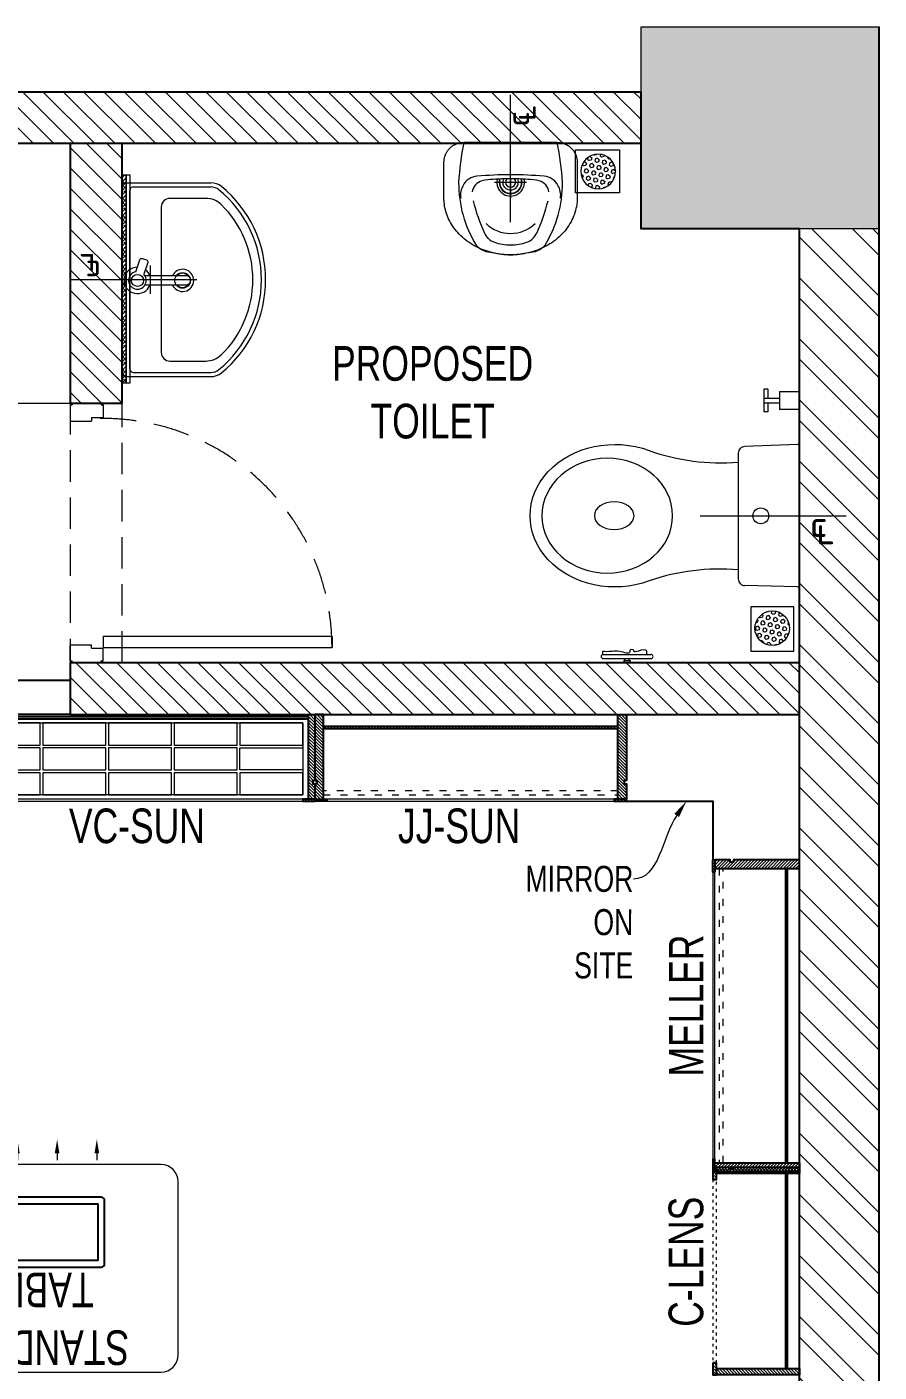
# Model space of a CAD drawing. Header units: feet. Extents: x 3021548 to 3033382, y -5395028 to -5381947.
# Drawn here: x 3030920 to 3033382, y -5385835 to -5381947 of the extents above; entities that cross this region are included whole.
import ezdxf
from ezdxf import colors
from ezdxf.entities.mleader import LeaderData, LeaderLine
from ezdxf.math import Vec2, Vec3

# ---------------------------------------------------------------- set-up
doc = ezdxf.new("R2010")
doc.units = ezdxf.units.FT
doc.header["$LTSCALE"] = 33
doc.header["$MEASUREMENT"] = 0
for name, pattern in [('a_p6_plan_L18$0$HIDDEN', [0.375, 0.25, -0.125]), ('ACAD_ISO03W100', [30, 12, -18]), ('CENTER', [2, 1.25, -0.25, 0.25, -0.25]), ('DOT2', [0.125, 0, -0.125]), ('HIDDEN', [9.524999999999995, 6.349999999999997, -3.174999999999998]), ('HIDDEN2', [4.7624999999999975, 3.174999999999998, -1.587499999999999])]:
    doc.linetypes.add(name, pattern=pattern)
for name, color, linetype, lineweight in [('A-COL', 243, 'Continuous', 9), ('centerline-toilets', 2, 'CENTER', 13), ('column hatch', 5, 'Continuous', 0), ('Door', 2, 'Continuous', 13), ('ele', 252, 'Continuous', 13), ('Fhitting', 152, 'Continuous', 30), ('HIDDEN LINE', 177, 'Continuous', 0), ('LENS-DIM', 252, 'Continuous', 5), ('LENS-DOOR', 34, 'Continuous', 20), ('LENS-PARTITION', 21, 'Continuous', 25), ('LENS-TEXT', 31, 'Continuous', 5), ('LK-FF&E FLOOR', 1, 'Continuous', 9), ('LK-FF&E WALL', 1, 'Continuous', 9), ('LN-ELEVATION-1', 81, 'Continuous', 25), ('LN-ELEVATION-2', 103, 'Continuous', 20), ('LN-ELEVATION-3', 125, 'Continuous', 18), ('LN-ELEVATION-4', 145, 'Continuous', 13), ('LN-HATCH', 251, 'Continuous', 0), ('Mirror', 150, 'Continuous', 20), ('Panelling', 65, 'Continuous', 18), ('PARTITION', 22, 'Continuous', 30), ('PLANO-TXT', 252, 'Continuous', 5), ('Toilet', 5, 'Continuous', 9)]:
    doc.layers.add(name, color=color, linetype=linetype, lineweight=lineweight)
doc.layers.add('A-WALL', color=1, linetype='Continuous')
doc.layers.add('beam', color=5, linetype='Continuous')
doc.styles.add('LK TXT', font='GILC____.TTF', dxfattribs={"height": 100})
doc.styles.get("Standard").update_dxf_attribs({"font": 'GILC____.TTF'})
pattern_1 = [(45, (4208834.246730669, 1706614.740126447), (-4.490128060534575, 4.490128060534575), [])]
pattern_2 = [(45, (4209134.246730668, 1706614.740126447), (-4.490128060534575, 4.490128060534575), [])]
pattern_3 = [(45, (3990327.293469645, 1709214.691590092), (-4.490128060534575, 4.490128060534575), [])]
pattern_4 = [(45, (7858558.917008298, 3503823.203216763), (-4.490128060534575, 4.490128060534575), [])]

# ---------------------------------------------------------------- blocks, each defined once
blk = doc.blocks.new('jALI')
at = {"layer": 'Toilet', "ltscale": 5}
h = blk.add_hatch(dxfattribs=at)
h.set_pattern_fill('HEX', color=256, scale=50, angle=135, double=1)
h.set_pattern_definition([(135, (-344825.8629864738, 460708.1869492117), (-7.654655446197432, -7.65465544619743), [6.25, -12.5]), (255, (-344825.8629864738, 460708.1869492117), (10.4564537967226, -2.80179835052517), [6.25, -12.5]), (195, (-344830.2824038562, 460712.6063665941), (2.801798350525164, -10.4564537967226), [6.25, -12.5])])
edge = h.paths.add_edge_path()
edge.add_arc((-393187.5478222936, 163647.6289079433), 50, -90, 270)
blk.add_lwpolyline([(-393249.5478222936, 163581.8745342398), (-393125.5478222936, 163581.8745342398), (-393125.5478222936, 163709.3782789116), (-393249.5478222936, 163709.3782789116)], close=True, dxfattribs=at)
blk.add_circle((-393187.5478222936, 163647.6289079433), 50, dxfattribs=at)
blk = doc.blocks.new('WC')
at = {"layer": 'centerline-toilets', "linetype": 'HIDDEN', "ltscale": 10}
blk.add_line((0, 286.2958382707602), (0, -134.6853325402244), dxfattribs=at)
at = {"layer": 'Toilet'}
for p, q in [((-412.7979797990993, 566.9391568473073), (-412.7979797990993, 428.9391568473075)), ((-400.7979797990993, 566.9391568473073), (-400.7979797990993, 428.9391568473075)), ((-418.7979797990992, 506.9391568473074), (-424.7979797990992, 506.9391568473074)), ((-424.7979797990992, 506.9391568473074), (-424.7979797990992, 488.9391568473074)), ((-418.7979797990992, 506.9391568473074), (-418.7979797990992, 488.9391568473074)), ((-418.7979797990992, 488.9391568473074), (-424.7979797990992, 488.9391568473074)), ((-418.7979797990992, 503.9391568473075), (-412.7979797990993, 503.9391568473075)), ((-418.7979797990992, 491.9391568473074), (-412.7979797990993, 491.9391568473074)), ((-205.7725320039317, 5.926001816396819), (-201.7160837631672, 157.2330230183852)), ((180.5927414200269, 176.815278308868), (-182.556142896181, 176.815278308868)), ((205.7725320039317, 5.926001816396819), (199.7526822867803, 157.2330230183852)), ((-200.0543949760031, 0), (200.0543949760031, 0))]:
    blk.add_line(p, q, dxfattribs=at)
at = {"layer": 'Toilet', "ltscale": 100}
for p, q in [((366.0861393199302, 102.9920874625677), (300.3083048430271, 102.9920874625095)), ((300.30830484326, 91.54852218885208), (300.3083048430271, 102.9920874625095)), ((326.331082917517, 91.54852218885208), (300.30830484326, 91.54852218885208)), ((326.331082917517, 102.9920874625095), (326.331082917517, 57.21782636787975)), ((340.063361245906, 102.9920874625095), (340.0633612461388, 57.21782636787975)), ((366.086139320163, 91.54852218891027), (340.0633612461388, 91.54852218885208)), ((366.086139320163, 91.54852218891027), (366.086139320163, 102.9920874625677)), ((307.1744440074545, -4.074536e-10), (307.1744440074545, 57.21782636787975)), ((359.2200001559686, 57.21782636793796), (307.1744440074545, 57.21782636787975)), ((359.2200001559686, 57.21782636793796), (359.2200001559686, -3.49246e-10)), ((359.2200001559686, -3.49246e-10), (307.1744440074545, -4.074536e-10))]:
    blk.add_line(p, q, dxfattribs=at)
at = {"layer": 'Toilet'}
blk.add_circle((-0.2857134367804974, 111.5676235100181), 22.88713054731488, dxfattribs=at)
for centre, radius, start, end in [((-406.7979797990992, 566.9391568473073), 6, 0, 180), ((-406.7979797990992, 428.9391568473075), 6, 180, 0), ((-776.4252137581352, 231.0819697503539), 622.2680866278017, 354.9970003378784, 19.06186307169785), ((776.0328844110481, 226.3990844733362), 623.4432827196409, 160.519589047048, 184.5616761992302), ((-182.4380497655365, 157.5352372747657), 19.28040269973926, 90.35094080903318, 180.8981301276673), ((180.4746482893824, 157.5352372747657), 19.28040269973926, 359.1018698723327, 89.64905919096681), ((-200.0543949760031, 5.72178263682872), 5.72178263682872, 177.9545915110681, 270), ((200.0543949760031, 5.72178263682872), 5.72178263682872, 270, 2.045408488931865)]:
    blk.add_arc(centre, radius, start, end, dxfattribs=at)
at = {"layer": 'Toilet', "extrusion": (0, 0, -1)}
for centre, major_axis, ratio, start_param, end_param in [((0, 533.5337650458841), (-8.43e-14, -244.6286735628217), 0.8420279271674843, 7.436325980537995, 11.41322994100081), ((0, 535.0673360529563), (-1.97e-14, -57.2178263682872), 0.7, 1.570796326794896, 7.853981633974482)]:
    blk.add_ellipse(centre, major_axis=major_axis, ratio=ratio, start_param=start_param, end_param=end_param, dxfattribs=at)
blk.add_ellipse((0, 555.0129157723858), major_axis=(-6.5e-14, -188.8188270153477), ratio=0.8787878787878787, dxfattribs=at)
at = {"layer": 'Toilet'}
blk.add_open_spline([(-400.7979797990993, 440.9812579345889), (-397.1017245875382, 440.5392413198887), (-384.272368182084, 439.0050429589682), (-388.9986424445753, 459.3206578283151), (-395.6177634203054, 479.7532535305932), (-385.6000390281565, 477.9531818908857), (-385.8943579708215, 491.277749300945), (-402.6759011854702, 487.229470669479), (-384.8389140961484, 532.0884480134423), (-395.5184431350181, 546.6368104346082), (-390.8815714643073, 570.2364144729171), (-397.1683210631592, 568.7960733613664), (-400.7979797990993, 567.9644915373938)], degree=3, knots=[0, 0, 0, 0, 9.744971934705973, 33.82388686810737, 47.58355076290899, 49.4979151278385, 60.56050204634084, 63.82228440520703, 93.50801890349248, 135.7569247839274, 141.9043522613065, 150.3019062020757, 150.3019062020757, 150.3019062020757, 150.3019062020757], dxfattribs=at)
at = {"layer": 'Fhitting', "lineweight": 0, "ltscale": 0.5, "rotation": 270}
blk.add_blockref('jALI', (-163972.8745342343, -393109.1750712174), dxfattribs=at)
at = {"layer": 'centerline-toilets', "linetype": 'DOT2', "insert": (-35.88272588187829, -56.91358223470706), "char_height": 85.8267395524308, "width": 567.4024751774504, "attachment_point": 5, "rotation": 270}
blk.add_mtext('{\\fISOCPEUR|b0|i0|c0|p34;℄}', dxfattribs=at)
blk = doc.blocks.new('*U51')
at = {"layer": 'LENS-DOOR'}
for p, q in [((547491.5340860761, 1778573.7924707), (547491.5340860655, 1779235.250802661)), ((547522.7840860707, 1779235.250802674), (547491.5340860655, 1779235.250802661)), ((547522.7840860707, 1779235.250802674), (547522.7840860625, 1778573.792470713)), ((547447.2632527373, 1778568.584137381), (547452.47158606, 1778568.584137381)), ((547447.263252747, 1778484.134138706), (547447.2632527373, 1778568.584137381)), ((547452.4715860507, 1778573.792470734), (547488.9299194042, 1778573.7924707)), ((547452.47158606, 1778568.584137381), (547452.4715860507, 1778573.792470734)), ((547488.9299194128, 1778539.938304102), (547488.9299194042, 1778573.7924707)), ((547522.7840860625, 1778573.792470713), (547491.5340860761, 1778573.7924707)), ((548192.05491941, 1778573.792470735), (548155.596586066, 1778573.792470727)), ((548155.596586079, 1778539.938304124), (548155.596586066, 1778573.792470727)), ((548192.0549194147, 1778568.584137382), (548192.05491941, 1778573.792470735)), ((548197.2632527302, 1778568.584137406), (548192.0549194147, 1778568.584137382)), ((548197.2632527516, 1778484.134138698), (548197.2632527302, 1778568.584137406)), ((547488.9299194128, 1778539.938304102), (547499.3465860789, 1778539.938304074)), ((547499.3465860634, 1778478.925805333), (547499.3465860789, 1778539.938304074)), ((548145.1799194091, 1778478.925805379), (548145.1799194082, 1778539.938304106)), ((548155.596586079, 1778539.938304124), (548145.1799194082, 1778539.938304106)), ((547447.263252747, 1778484.134138706), (547452.471586072, 1778484.134138706)), ((547452.4715860719, 1778478.925805353), (547452.471586072, 1778484.134138706)), ((547452.4715860719, 1778478.925805353), (547499.3465860634, 1778478.925805333)), ((548192.0549194103, 1778478.925805387), (548145.1799194091, 1778478.925805379)), ((548192.0549194103, 1778478.925805387), (548192.0549194103, 1778484.134138698)), ((548197.2632527516, 1778484.134138698), (548192.0549194103, 1778484.134138698))]:
    blk.add_line(p, q, dxfattribs=at)
at = {"layer": 'LENS-DOOR', "color": 7, "linetype": 'HIDDEN2', "extrusion": (0, 0, -1)}
blk.add_ellipse((547491.5340860761, 1778573.7924707), major_axis=(661.458333331049, 0.0034430872082107), ratio=0.9999999979146821, start_param=-1.570791121506941, end_param=0.0512086788949202, dxfattribs=at)
blk = doc.blocks.new('Wash Basin')
at = {"layer": 'PARTITION', "lineweight": 9}
h = blk.add_hatch(dxfattribs=at)
h.set_pattern_fill('ANSI38', color=256, scale=70, angle=989.9999999999998, style=0, double=1)
h.set_pattern_definition([(314.9999999999998, (-62.7378354629036, -33.324816188775), (6.187184335382297, 6.187184335382283), []), (44.99999999999993, (-62.7378354629036, -33.324816188775), (6.187184335382312, 18.56155300614686), [21.875, -13.125])])
h.paths.add_polyline_path([(302.0697590897325, -21.98777738679201), (-298.1184984405991, -22), (-298.1184984405991, -34), (302.0697590897325, -33.987777386792)])
at = {"layer": 'centerline-toilets', "linetype": 'HIDDEN', "ltscale": 10}
blk.add_line((0, -238.0678792903709), (0, 129.808006190935), dxfattribs=at)
at = {"layer": 'Mirror', "ltscale": 0.5}
blk.add_lwpolyline([(-298.1184984405991, -34), (-298.1184984405991, -46), (302.0697590897325, -46), (302.0697590897325, -34)], close=True, dxfattribs=at)
at = {"layer": 'Panelling', "lineweight": 9}
blk.add_lwpolyline([(-298.1184984405991, -22), (-298.1184984405991, -34), (302.0697590897325, -34), (302.0697590897325, -22)], close=True, dxfattribs=at)
at = {"layer": 'Toilet', "ltscale": 100}
for p, q in [((-280, -32.00000000058208), (-280, -278.3423135242919)), ((-270, -22.00000000058208), (270, -22.00000000058208)), ((280, -32.00000000058208), (280, -278.3423135242919)), ((-268, -55.00000000058207), (-268, -278.3423135242919)), ((-258, -45.00000000058207), (258, -45.00000000058207)), ((268, -55.00000000058207), (268, -278.3423135242919)), ((-14.75394256017171, -88.57836779823992), (-14.58294607303105, -207.8757586760221)), ((10.97367832274176, -207.8757587235195), (10.80268183583394, -88.55792254640254))]:
    blk.add_line(p, q, dxfattribs=at)
blk.add_lwpolyline([(23.11144540272653, -61.62355844548438), (57.69729334814474, -73.5425448747119, -0.4142135623700193), (61.41500012157485, -81.17003832559566), (57.50521344458684, -92.51523855014239, -0.4142135623687794), (49.87771999370306, -96.23294532380532), (16.08098082058132, -84.58590182231274)], format="xyb", dxfattribs=at)
blk.add_lwpolyline([(40.65695853624492, -103.2068005428882), (-41.09953799587674, -103.2068005428882)], dxfattribs=at)
blk.add_lwpolyline([(-235, -264.0271915069043, 0.1918964941694492), (-217.1874080155976, -308.7300831892808, 0.4202357661762754), (217.1874080155976, -308.7300831893172, 0.191896494169451), (235, -264.0271915069115), (235, -160.5000000005821, 0.4142135623730951), (210, -135.5000000005821), (-210, -135.5000000005821, 0.4142135623730951), (-235, -160.5000000005821)], format="xyb", close=True, dxfattribs=at)
for centre, radius in [((-1.975630321074277, -66.50000000058208), 17.5), ((-1.975630321074277, -196.7635957537459), 22.5)]:
    blk.add_circle(centre, radius, dxfattribs=at)
for centre, radius, start, end in [((-270, -32.00000000058208), 10, 90, 180), ((270, -32.00000000058208), 10, 0, 90), ((-258, -55.00000000058207), 10, 90, 180), ((258, -55.00000000058207), 10, 0, 90), ((-1.975630321074277, -197.065354476148), 32.14736256360053, 113.0897544120751, 66.24597926171971), ((-1.975630321074277, -196.7635957537459), 20.45924138120723, 128.0403438055863, 237.2899289984687), ((-1.975630321074277, -196.7635957537459), 20.45924138120723, 304.4732923270086, 50.73322655079215), ((-230, -278.3423135242919), 50, 180, 218.4460647329942), ((0, -89.26318603751132), 347.736813963071, 219.2825773815098, 320.7174226184902), ((-230, -278.3423135242919), 38, 180, 218.4460647329942), ((0, -89.25957125263085), 335.7404287479508, 219.3129523468507, 320.6870476531492), ((230, -278.3423135242919), 38, 321.5539352670057, 0), ((230, -278.3423135242919), 50, 321.5539352670057, 0)]:
    blk.add_arc(centre, radius, start, end, dxfattribs=at)
for centre, major_axis, ratio, start_param, end_param in [((-1.975630321074277, -66.50000000058208), (-0.0007244262846731, 38.33493659709939), 0.9999999997470119, 4.720493185551212, 9.081981632517541), ((-1.975630321074277, -66.50000000058208), (-0.161652407392657, -25.55611315046938), 0.9999999997364025, 1.769108159146172, 7.074098355705205), ((-1.975630321074277, -66.50000000058208), (-0.0007244262846731, 38.33493659709939), 0.9999999997470119, 3.484555387064545, 4.08357603994855), ((-1.80463387700729, -207.8757586997708), (-9.035631208577575, 9.035631208577575), 0.9999999999964067, 0.7853981615407268, 3.926990815130519)]:
    blk.add_ellipse(centre, major_axis=major_axis, ratio=ratio, start_param=start_param, end_param=end_param, dxfattribs=at)
at = {"layer": 'centerline-toilets', "linetype": 'DOT2', "insert": (33.33187728072517, 61.84688704169094), "char_height": 75, "width": 495.826660318515, "attachment_point": 5, "rotation": 90}
blk.add_mtext('{\\fISOCPEUR|b0|i0|c0|p34;℄}', dxfattribs=at)
blk = doc.blocks.new('DLF-RSP-AR-CD-DWG-4DT-3113$0$X-TYPICAL TOILET UPPER FLOORS - 02$0$urinals')
at = {"layer": 'Toilet'}
for p, q in [((-4.5475e-12, -15.56661428403458), (-4.5475e-12, 8.286377168158651)), ((-46.09715475669872, -115.0000000000218), (46.09715475669327, -115.0000000000218)), ((-2.7285e-12, -105.4429753783333), (-2.7285e-12, -161.0971547567169))]:
    blk.add_line(p, q, dxfattribs=at)
blk.add_lwpolyline([(134.9999999999991, 0), (-134.9999999999991, 0, 0.0369487664006767), (-149.9999999999982, -116.1503670555612, 0.1380941034158666), (-99.77423321075003, -297.0872948749238, 0.2217213641091726), (-52.01775628641091, -317.8890631478586, 0.0626559245730378), (-8.49796933122e-05, -325.0000017671497, 0.0626559245730475), (52.01758632703338, -317.8890631478586, 0.2217207008690154), (99.77423321075003, -297.0872948749238, 0.1380941034158641), (149.9999999999982, -116.1503670555685, 0.0369487664006777)], format="xyb", close=True, dxfattribs=at)
for centre, radius, start, end in [((-94.27481093352071, -144.9234715912316), 47.11810289109449, 93.37081731520148, 154.4824387253665), ((-71.39627009237483, -149.8700101487557), 40.22765506777335, 106.7015627441882, 169.7250358418294), ((3.245766915242711, -1238.155136518551), 1144.670244824663, 90.16246512528313, 95.02645179237909), ((-50.51241933281471, -225.3451602337737), 118.5326152894133, 89.54541335481511, 105.8857460775884), ((-0.1277772639159593, -996.2166668547361), 890.7737006409425, 89.99178119205142, 93.18195442305822), ((-2.7285e-12, -115.0000000000218), 40, 167.4279671994436, 12.57203280055641), ((-2.7285e-12, -115.0000000000218), 33, 164.1813978616258, 15.81860213837415), ((-2.7285e-12, -115.0000000000218), 32, 163.604929760328, 16.39507023967201), ((-2.7285e-12, -115.0000000000218), 22.62135413059903, 155.6653304376655, 24.33466956233444), ((-2.7285e-12, -115.0000000000218), 14.7323792469192, 139.9108800322804, 40.08911996771955), ((-3.245766915251806, -1238.155136518551), 1144.670244824663, 84.9735482076209, 89.83753487471687), ((0.1277772639068644, -996.2166668547361), 890.7737006409425, 86.81804557694178, 90.0082188079486), ((50.51241933280562, -225.3451602337737), 118.5326152894133, 74.1142539224116, 90.45458664518488), ((71.39627009236665, -149.8700101487557), 40.22765506777335, 10.27496415817055, 73.29843725581178), ((94.27481093351253, -144.9234715912316), 47.11810289109449, 25.51756127463352, 86.62918268479851), ((-90.95333014834432, -152.7329236622463), 53.77394921319929, 148.4868266886055, 188.6401109395215), ((90.95333014833614, -152.7329236622463), 53.77394921319929, 351.3598890604785, 31.51317331139444), ((413.8982963433118, -38.37868533186702), 538.1616565584166, 193.993991329024, 204.5632062434074), ((-413.8982963433209, -38.37868533186702), 538.1616565584166, 335.4367937565926, 346.006008670976), ((-30.08631462571975, -241.3059337647355), 50, 204.5632062434074, 250.460635897111), ((-1.627792572718135, -165.2706388237202), 97.64476427368265, 224.9999999998895, 270.9551967833812), ((1.62779257270995, -165.2706388237202), 97.64476427368265, 269.0448032166188, 315.0000000001105), ((30.08631462571157, -241.3059337647355), 50, 289.539364102889, 335.4367937565926), ((-1.533770255527997, -160.8517433121305), 135.3705133602697, 250.460635897111, 270.6491845270783), ((1.533770255519812, -160.8517433121305), 135.3705133602697, 269.3508154729217, 289.539364102889)]:
    blk.add_arc(centre, radius, start, end, dxfattribs=at)
blk.add_open_spline([(135.0000000000218, 0), (105.3353530385498, 0), (75.67070607707728, 0), (-13.32323480733907, 2.274e-13), (-72.65252873028328, 2.274e-13), (-132.6900719520337, 2.274e-13), (-133.3983212508398, 2.274e-13), (-134.281768448908, 2.274e-13), (-134.4569663481699, 2.274e-13), (-134.747600608502, 2.274e-13), (-134.8630369695722, 2.274e-13), (-135.0060892340055, 2.274e-13), (-135.0064624712894, -1.193277512e-07), (-135.0170531848381, -2.2849590096e-06), (-135.0223488443722, -4.0993359107e-06), (-135.0382367304996, -1.1737902696e-05), (-135.0488298646186, -1.97575291168e-05), (-135.0806128910378, -5.26041751527e-05), (-135.1018064074043, -8.62189622239e-05), (-135.1654014043424, -0.0002222625089416), (-135.207817332803, -0.0003598904754654), (-135.3351225205075, -0.0009139553433215), (-135.4200691828771, -0.001471573562867), (-135.6751356392894, -0.0037122140454358), (-135.8454819154825, -0.005963027991811), (-136.3574010580367, -0.0150109124137998), (-136.6998544433754, -0.0241035279482276), (-137.7305242649482, -0.0607541935196423), (-138.4220536117127, -0.097686986413919), (-140.5080748643645, -0.2474448411821868), (-141.9140495439027, -0.3992694707415012), (-146.1615007839476, -1.02114614714037), (-149.0331357298746, -1.658535092420152), (-154.7518101202553, -3.41613828127015), (-157.5984620125504, -4.536659711778838), (-163.1465284251908, -7.264764980859354), (-165.8474082270705, -8.872454711613045), (-170.981741827156, -12.53873878342233), (-173.4146413081869, -14.5971666483058), (-177.906166885367, -19.08908202548741), (-179.9643754122968, -21.52215186033345), (-183.6301907623958, -26.65676477099555), (-185.2376312556147, -29.35775349851633), (-187.9652297344436, -34.90597265862334), (-189.0854937427912, -37.75266842165093), (-190.8425938294221, -43.47137026403243), (-191.4797371708415, -46.34298888964758), (-191.9919097605824, -49.84306461127676), (-192.077374217121, -50.50936302376794), (-192.2977468813131, -52.49991862553179), (-192.3966084331296, -53.81579509073117), (-192.4734941441805, -55.66879078878696), (-192.4883196677314, -56.21857700367218), (-192.496870256929, -56.88770939302139), (-192.4980415940107, -57.00997546670373), (-192.4992414002611, -57.19748434012058), (-192.4995479992234, -57.26283923326923), (-192.4998738983178, -57.37188175668461), (-192.4999546497274, -57.41559451898957), (-192.4999950294581, -57.47262341266742), (-192.4999998312229, -57.48595819937031), (-192.5000003243775, -57.52595679718206), (-192.4999999999782, -57.60927353243437), (-192.4999999999782, -57.72001920997377), (-192.4999999999782, -57.77539204874369), (-192.4999999999782, -57.94151056505302), (-192.4999999999782, -58.05225624259264), (-192.4999999999782, -58.38449327521129), (-192.4999999999782, -58.60598463029032), (-192.4999999999782, -59.27045869552739), (-192.4999999999782, -59.71344140568567), (-192.4999999999782, -61.04238953616004), (-192.4999999999782, -61.92835495647637), (-192.4999999999782, -64.58625121742534), (-192.4999999999782, -66.35818205805799), (-192.4999999999782, -71.67397457995594), (-192.4999999999782, -75.21783626122124), (-192.4999999999782, -85.84942130501715), (-192.4999999999782, -92.93714466754773), (-192.4999999999782, -114.2003147551393), (-192.4999999999782, -128.3757614802005), (-192.4999999999782, -146.0625065335298), (-192.4999999999782, -144.5738048617977), (-192.4999999999782, -149.2112419741259), (-192.4999999999782, -150.3373807581863), (-192.4999999999782, -153.7157971103672), (-192.4999999999782, -155.9680746784879), (-192.4999999999782, -158.5060066698138), (-192.4999999999782, -158.7916610930192), (-192.4999999999782, -159.2427020504906), (-192.4999999999782, -159.4080885847565), (-192.4999999999782, -159.6877588407215), (-192.4999999999782, -159.8020425624204), (-192.4999999999782, -159.9401879191086), (-192.4999999999782, -159.9640495540977), (-192.4999999999782, -160.0097689728666), (-192.499996421247, -160.0440525330155), (-192.4999643757641, -160.104952970559), (-192.4999385281542, -160.1354066471763), (-192.4998314906368, -160.2267780325826), (-192.4997208060357, -160.2877060969351), (-192.4992706129669, -160.4705315680455), (-192.4988129651545, -160.5924702530042), (-192.4969661832839, -160.9584502616815), (-192.4951032094926, -161.2026555415623), (-192.4876087275813, -161.9359178476325), (-192.4800716371877, -162.4256213779233), (-192.4497571986702, -163.8972417424418), (-192.4192763048381, -164.8816689491061), (-192.2963859407732, -167.8443601815493), (-192.1725217451708, -169.8320432125226), (-191.6702797904039, -175.8273667212115), (-191.1611082412308, -179.8674218867413), (-189.2689630843825, -190.9417939809036), (-187.5187975353817, -198.0301520545986), (-182.8335725814559, -212.1757821290298), (-179.8980525958225, -219.2325052385784), (-172.8234117350846, -233.0968568300414), (-168.6841000434473, -239.9037905012674), (-159.2549403987001, -253.0454586305236), (-153.9652371668557, -259.379470229105), (-142.3610169376685, -271.3688433516364), (-136.0469754966913, -277.0235842421638), (-122.5830627030569, -287.4852784505018), (-115.4339174138625, -292.2918274844595), (-100.5336337623292, -300.9411013099287), (-92.78333124286517, -304.7837051255591), (-76.93540386034736, -311.4502324650508), (-68.83856359988783, -314.2743166926488), (-52.54813771902468, -318.9094578767903), (-44.3551540822018, -320.7208905446411), (-28.09766422605981, -323.3885338293181), (-20.03351017174828, -324.2452316631242), (-9.424407998249535, -324.8186507928577), (-6.740670549843343, -324.9146929727227), (-2.541294352623708, -324.9908912051677), (-1.014315851566152, -325.0028880619856), (2.036791116084486, -324.9959492932932), (3.569827181100436, -324.9769325151441), (8.189732633019958, -324.8718838178048), (11.29743471029269, -324.7378363960885), (20.68934946575928, -324.1333461154121), (27.04290265062991, -323.4601654556735), (41.80139781238676, -321.2305755023596), (50.23999478411247, -319.4658943264186), (67.03734023472111, -314.8652250617469), (75.39541298363952, -312.0287856304914), (91.75936961286243, -305.2736148746307), (99.7643516501057, -301.3546813595407), (115.1434400448929, -292.4912148852103), (122.5165764177182, -287.5468142099547), (136.3756982075897, -276.758097672075), (142.8608430866302, -270.9142526187757), (154.7380516223206, -258.5122041911341), (160.1295767143733, -251.9547274426545), (169.6852635787454, -238.3524876585086), (173.8492842636328, -231.3085654467875), (180.8978067359608, -216.9779216659792), (183.7825645728694, -209.6919949490896), (188.3007156192507, -195.1140848347474), (189.9346737316168, -187.8227087036603), (191.1840609344508, -179.3163223890908), (191.3580380264129, -178.0039348904486), (191.8233173539161, -174.0784034933799), (192.057946061775, -171.4769170618926), (192.282645325045, -167.9054949954279), (192.3343052322775, -166.9187583098144), (192.4580821737554, -163.9678661429329), (192.4989909393634, -162.013038042752), (192.5000275633615, -159.9821342127634), (192.5000000000218, -159.9224785452215), (192.5000000000218, -159.79307529839), (192.5000000000218, -159.7283736749743), (192.5000000000218, -159.5342688047269), (192.5000000000218, -159.4048655578954), (192.5000000000218, -159.0166558174007), (192.5000000000218, -158.7578493237377), (192.5000000000218, -157.9814298427484), (192.5000000000218, -157.4638168554225), (192.5000000000218, -155.9109778934439), (192.5000000000218, -154.8757519187916), (192.5000000000218, -151.7700739948347), (192.5000000000218, -149.6996220455301), (192.5000000000218, -143.4882661976162), (192.5000000000218, -144.347362299007), (192.5000000000218, -131.9246506031793), (192.5000000000218, -123.642842805961), (192.5000000000218, -98.79741941430552), (192.5000000000218, -82.23380381986885), (192.5000000000218, -64.84578365063203), (192.5000000000218, -64.0213790758321), (192.5000000000218, -61.54816535143254), (192.5000000000218, -59.89935620183292), (192.5000000000218, -58.00998844622473), (192.5000000000218, -57.76942984021594), (192.5000000000218, -57.49274907784002), (192.499998838924, -57.47911258059002), (192.4999756668194, -57.44431269662868), (192.4999561805543, -57.4269094915121), (192.4998739944462, -57.37469011354438), (192.499787567282, -57.3398641780534), (192.4994331634852, -57.23534753620175), (192.4990700643893, -57.16561799409532), (192.4975985787632, -56.95627575957587), (192.4961080012763, -56.81650945311571), (192.4900940107291, -56.39661016926675), (192.4840282944246, -56.11587673401686), (192.4595555625769, -55.2713907425973), (192.4348721360084, -54.70535101709879), (192.3348933918678, -52.99906669626466), (192.2336529024164, -51.85063392816892), (191.8201097009723, -48.38130602370188), (191.3976066809859, -46.03606142272087), (190.0123624707134, -40.43900391265924), (188.9035838720251, -37.18247124511481), (186.0547772968666, -30.82026903956307), (184.3144513501752, -27.71555679796666), (180.2457153816676, -21.83694617079323), (177.9175711211701, -19.06409479178683), (172.7827831035551, -14.00634504821505), (169.9769390510123, -11.72221112323927), (164.0463850254914, -7.747615767943671), (160.9227285040119, -6.057372140880033), (154.5371660888572, -3.309309329362349), (151.2761959855666, -2.251153484609176), (144.7863564140075, -0.7410639178328893), (141.558048455473, -0.2884559583496866), (137.2641564939213, -0.0330454220411411), (136.1252210402749, 0), (135.0000000000218, 0)], degree=3, knots=[0, 0, 0, 0, 0.3296071884608014, 0.3296071884608014, 0.9888215653824044, 0.9888215653824044, 0.9966910020358062, 0.9966910020358062, 0.9986376453609405, 0.9986376453609405, 0.9999202715950525, 0.9999202715950525, 1.000227114965755, 1.000227114965755, 1.000533958336457, 1.000533958336457, 1.001147645077862, 1.001147645077862, 1.002375018560673, 1.002375018560673, 1.004829765526294, 1.004829765526294, 1.009739259457536, 1.009739259457536, 1.019558247320021, 1.019558247320021, 1.039196223044989, 1.039196223044989, 1.078472174494926, 1.078472174494926, 1.1570240773948, 1.1570240773948, 1.314127883194549, 1.314127883194549, 1.471231688994297, 1.471231688994297, 1.628335494794045, 1.628335494794045, 1.785439300593793, 1.785439300593793, 1.942543106393542, 1.942543106393542, 2.09964691219329, 2.09964691219329, 2.256750717993039, 2.256750717993039, 2.413854523792787, 2.413854523792787, 2.45094359105979, 2.45094359105979, 2.525121725593796, 2.525121725593796, 2.55664088826819, 2.55664088826819, 2.563698676682492, 2.563698676682492, 2.567478738951607, 2.567478738951607, 2.570009988159922, 2.570009988159922, 2.570782632421826, 2.570782632421826, 2.572327920945634, 2.572327920945634, 2.573873209469442, 2.573873209469442, 2.576963786517057, 2.576963786517057, 2.583144940612287, 2.583144940612287, 2.595507248802747, 2.595507248802747, 2.620231865183668, 2.620231865183668, 2.669681097945509, 2.669681097945509, 2.768579563469191, 2.768579563469191, 2.966376494516556, 2.966376494516556, 3.361970356611286, 3.361970356611286, 3.459960077400161, 3.459960077400161, 3.491387206257657, 3.491387206257657, 3.55424146397265, 3.55424146397265, 3.562213215317918, 3.562213215317918, 3.566828653483477, 3.566828653483477, 3.570017966647174, 3.570017966647174, 3.57068387273989, 3.57068387273989, 3.57129385740351, 3.57129385740351, 3.57190384206713, 3.57190384206713, 3.573123811394369, 3.573123811394369, 3.575563750048849, 3.575563750048849, 3.580443627357808, 3.580443627357808, 3.590203381975726, 3.590203381975726, 3.609722891211562, 3.609722891211562, 3.648761909683234, 3.648761909683234, 3.726839946626579, 3.726839946626579, 3.861362010243008, 3.861362010243008, 3.995884073859437, 3.995884073859437, 4.130406137475866, 4.130406137475866, 4.264928201092295, 4.264928201092295, 4.399450264708724, 4.399450264708724, 4.533972328325153, 4.533972328325153, 4.668494391941582, 4.668494391941582, 4.803016455558011, 4.803016455558011, 4.93753851917444, 4.93753851917444, 5.072060582790869, 5.072060582790869, 5.118026198867305, 5.118026198867305, 5.144558031518944, 5.144558031518944, 5.171089864170584, 5.171089864170584, 5.224153529473863, 5.224153529473863, 5.330280860080422, 5.330280860080422, 5.468862833682332, 5.468862833682332, 5.607444807284243, 5.607444807284243, 5.746026780886153, 5.746026780886153, 5.884608754488064, 5.884608754488064, 6.023190728089974, 6.023190728089974, 6.161772701691885, 6.161772701691885, 6.300354675293795, 6.300354675293795, 6.438936648895706, 6.438936648895706, 6.577518622497616, 6.577518622497616, 6.60287550622664, 6.60287550622664, 6.653589273684687, 6.653589273684687, 6.673028302144214, 6.673028302144214, 6.711906359063266, 6.711906359063266, 6.71371198576324, 6.71371198576324, 6.715517612463215, 6.715517612463215, 6.719128865863165, 6.719128865863165, 6.726351372663065, 6.726351372663065, 6.740796386262864, 6.740796386262864, 6.769686413462464, 6.769686413462464, 6.827466467861662, 6.827466467861662, 6.943026576660058, 6.943026576660058, 7.174146794256852, 7.174146794256852, 7.63638722945044, 7.63638722945044, 7.659393868747179, 7.659393868747179, 7.705407147340659, 7.705407147340659, 7.712120410764156, 7.712120410764156, 7.713128470941848, 7.713128470941848, 7.71413653111954, 7.71413653111954, 7.716152651474923, 7.716152651474923, 7.720184892185691, 7.720184892185691, 7.728249373607226, 7.728249373607226, 7.744378336450297, 7.744378336450297, 7.776636262136437, 7.776636262136437, 7.841152113508718, 7.841152113508718, 7.970183816253281, 7.970183816253281, 8.148440131053812, 8.148440131053812, 8.32669644585434, 8.32669644585434, 8.504952760654874, 8.504952760654874, 8.683209075455405, 8.683209075455405, 8.861465390255937, 8.861465390255937, 9.039721705056468, 9.039721705056468, 9.217978019857, 9.217978019857, 9.283185307179586, 9.283185307179586, 9.283185307179586, 9.283185307179586], dxfattribs=at)
blk = doc.blocks.new('Urinal')
at = {"layer": 'centerline-toilets', "linetype": 'HIDDEN', "ltscale": 10}
blk.add_line((0, 230.8758839690709), (0, -137.000001512235), dxfattribs=at)
at = {"layer": 'Fhitting', "lineweight": 0, "ltscale": 0.5, "rotation": 180}
blk.add_blockref('DLF-RSP-AR-CD-DWG-4DT-3113$0$X-TYPICAL TOILET UPPER FLOORS - 02$0$urinals', (0, -4.656613e-10), dxfattribs=at)
at = {"layer": 'Fhitting', "lineweight": 0, "ltscale": 0.5, "xscale": -1, "rotation": 90}
blk.add_blockref('jALI', (163394.4367869734, -393103.5478222946), dxfattribs=at)
at = {"layer": 'centerline-toilets', "linetype": 'DOT2', "insert": (-31.35624695965089, -69.03888236299099), "char_height": 75, "width": 495.826660318515, "attachment_point": 5, "rotation": 269.99999999999994}
blk.add_mtext('{\\fISOCPEUR|b0|i0|c0|p34;℄}', dxfattribs=at)
blk = doc.blocks.new('A$Cd7686a59')
at = {"layer": 'column hatch'}
h = blk.add_hatch(color=8, dxfattribs=at)
h.dxf.hatch_style = 1
h.paths.add_polyline_path([(-7944.016231683083, -3962.16384203732), (-7610.367957853712, -3455.455053814687), (-8499.672037156299, -2821.734094293788), (-8499.672037156299, -2263.734094293788), (-9007.672037156299, -2263.734094293788), (-9157.707366847431, -2263.735392296687), (-9143.551460966468, -2915.663379142061), (-9139.317361747848, -3110.658161018044)])
h.paths.add_polyline_path([(-8577.577380648814, 1370.127431008965), (-8577.577380651608, 2046.645897511393), (-9086.83091402892, 2046.64589750953), (-9086.577380651608, 1370.127431008965)])
h.paths.add_polyline_path([(-6388.682215398177, 1587.73734617792), (-6392.9593245266, 1822.411167748272), (-6900.967652946711, 1818.239167368039), (-6896.597863103263, 1578.48019666411)])
h.paths.add_polyline_path([(-6392.9593245266, 1822.411167748272), (-6397.939364911988, 2095.652993882075), (-6905.855012617074, 2086.395844368264), (-6900.967652946711, 1818.239167368039)])
h.paths.add_polyline_path([(-3381.206700241193, -6783.388680199161), (-3136.120522085577, -6412.561206463724), (-4020.758012093604, -5827.88925836049), (-4265.844190249219, -6198.716732095927)])
h.paths.add_polyline_path([(1879.999999990687, -3145.320000000298), (1879.999999990687, -2561.320000000298), (1192.7999999905, -2561.319999999367), (1192.7999999905, -3145.319999999367)])
h.paths.add_polyline_path([(1879.999999991618, 1650), (1879.999999991618, 2234), (1192.799999991432, 2234), (1192.799999991432, 1650)])
h.paths.add_polyline_path([(1879.999999989755, -9485.491965699941), (1879.999999989755, -9139.319999999367), (989.5999999893829, -9139.319999999367), (760.3840655330569, -9485.491965699941)])
at = {"layer": 'LN-HATCH'}
h = blk.add_hatch(dxfattribs=at)
h.set_pattern_fill('ANSI31', color=256, scale=333, angle=89.99999999999999)
h.set_pattern_definition([(134.9999999999999, (5280109.836505535, 5157204.346792613), (-29.43331976689006, -29.43331976689004), [])])
h.paths.add_polyline_path([(1192.799999991432, 1896.645897510461), (1192.799999991432, 2046.645897510462), (-6394.312309014611, 2046.645897511393), (-6394.312309014611, 1896.645897511393)])
h.paths.add_polyline_path([(-6905.130539561622, 1896.645897511393), (-6905.130539561622, 2046.645897511393), (-8577.577380650677, 2046.645897511393), (-8577.577380650677, 1896.645897511393)])
h = blk.add_hatch(dxfattribs=at)
h.set_pattern_fill('ANSI31', color=256, scale=333, angle=89.99999999999999)
h.set_pattern_definition([(135, (0, 0), (-29.43331976689005, -29.43331976689004), [])])
h.paths.add_polyline_path([(1649.799999991154, 396.6458975104546), (-457.2000000020488, 396.6458975104546), (-457.2000000020488, 246.6458975104615), (1649.799999991121, 246.645897510367)])
h.paths.add_polyline_path([(-307.2000000020489, 1896.645897510612), (-457.2000000020489, 1896.64589751063), (-457.2000000020489, 1146.645897510461), (-307.2000000020489, 1146.645897510461)])
h = blk.add_hatch(dxfattribs=at)
h.set_pattern_fill('ANSI32', color=256, scale=333, angle=89.99999999999999)
h.set_pattern_definition([(134.9999999999999, (5280109.836505535, 5157204.346792613), (-88.29995930067017, -88.29995930067012), []), (134.9999999999999, (5280109.836505535, 5157263.213432048), (-88.29995930067017, -88.29995930067012), [])])
h.paths.add_polyline_path([(1879.999999989755, -9139.319999999367), (1879.999999990687, -3145.320000000298), (1649.999999990687, -3145.319999999367), (1649.999999989755, -9139.319999999367)])
h.paths.add_polyline_path([(1879.999999990687, -2561.320000000298), (1879.999999991618, 1650), (1649.799999991432, 1650), (1649.7999999905, -2561.319999999367)])
at = {"layer": 'A-COL'}
for p, q in [((1192.799999991432, 2234), (1879.999999991618, 2234)), ((1192.799999991339, 1650), (1192.799999991432, 2234)), ((1879.999999991525, 1650), (1879.999999991618, 2234)), ((1879.999999991618, 1650), (1192.799999991432, 1650))]:
    blk.add_line(p, q, dxfattribs=at)
at = {"layer": 'A-WALL'}
for p, q in [((1879.999999989755, -9485.491965699941), (1879.999999991618, 2234)), ((1649.7999999905, -2561.319999999367), (1649.799999991432, 1650))]:
    blk.add_line(p, q, dxfattribs=at)
blk.add_lwpolyline([(1649.799999997951, 1650), (1192.799999997951, 1650), (1192.799999997951, 1896.645897510461), (-8577.577380644158, 1896.645897511393), (-8577.577380642295, 1896.645897511393), (-9086.577380645089, 1896.645897511393), (-9086.82540440466, 2031.944250569679), (-9238.979302838445, 2031.887229078449), (-9224.544859065674, 1367.131617547013), (-9157.70739502553, -2263.734094293788), (-9139.317361741327, -3110.658161018044), (-7944.0216921065, -3962.172134745866), (-7937.419340115972, -3952.149341316894), (653.4797925371677, -9611.264276544565), (760.3840655414386, -9485.491965699941), (989.5999999968335, -9139.319999999367), (1649.999999996274, -9139.319999999367), (1650, 1650)], dxfattribs=at)
for points in [[(-6394.312309014611, 1896.645897511393), (-6394.312309014611, 2046.645897511393), (1192.01136156183, 2046.64589751036), (1192.01136156183, 1896.64589751036)], [(-307.2000000020489, 1896.645897510612), (-457.2000000020489, 1896.64589751063), (-457.2000000020489, 1146.645897510461), (-307.2000000020489, 1146.645897510461)], [(1649.799999991154, 396.6458975104546), (-457.2000000020488, 396.6458975104546), (-457.2000000020488, 246.6458975104615), (1649.799999991121, 246.645897510367)]]:
    blk.add_lwpolyline(points, close=True, dxfattribs=at)
at = {"layer": 'beam', "linetype": 'a_p6_plan_L18$0$HIDDEN', "lineweight": 5, "ltscale": 11}
blk.add_lwpolyline([(-307.2000000020489, 1146.645897510461), (-457.2000000020488, 1146.645897510461), (-457.2000000020488, 396.6458975104546), (-307.2000000020489, 396.6458975104546)], close=True, dxfattribs=at)
at = {"layer": 'Door', "xscale": -1, "rotation": 270}
blk.add_blockref('*U51', (-1778935.746338684, -547050.6173552301), dxfattribs=at)
at = {"layer": 'ele', "color": 0, "lineweight": -2}
for name, p, rotation in [('Urinal', (815.357097991165, 1900.286016067945), 180), ('Wash Basin', (-329.200000002631, 1503.434431986476), 90), ('WC', (1649.799999991219, 821.4438773095221), 90)]:
    blk.add_blockref(name, p, dxfattribs=dict(at, rotation=rotation))
blk = doc.blocks.new('JJ SH 900')
at = {"layer": 'LN-HATCH', "ltscale": 0.5}
h = blk.add_hatch(dxfattribs=at)
h.set_pattern_fill('ANSI31', color=256, scale=50)
h.set_pattern_definition([(45, (0, 0), (-4.419417382415921, 4.419417382415921), [])])
h.paths.add_polyline_path([(-911.7948143622632, 1.45519e-11), (-911.7948143622632, -189.9999999999854), (-905.7948143622637, -189.9999999999854), (-905.7948143622637, -199.9999999999854), (-911.7948143622632, -199.9999999999854), (-911.7948143622632, -243.9999999999855), (-886.7948143622632, -243.9999999999855), (-886.7948143622632, 1.45519e-11)])
h = blk.add_hatch(dxfattribs=at)
h.set_pattern_fill('ANSI31', color=256, scale=2)
h.set_pattern_definition(pattern_1)
h.paths.add_polyline_path([(-11.79481436226342, 1.45519e-11), (-11.79481436226342, -189.9999999999854), (-17.79481436226342, -189.9999999999854), (-17.79481436226342, -199.9999999999854), (-11.79481436226342, -199.9999999999854), (-11.79481436226342, -243.9999999999855), (-36.79481436226343, -243.9999999999855), (-36.79481436226343, 1.45519e-11)])
h = blk.add_hatch(dxfattribs=at)
h.set_pattern_fill('ANSI31', color=256, scale=2)
h.set_pattern_definition(pattern_2)
h.paths.add_polyline_path([(-36.79481436224887, -40), (-886.7948143622632, -39.99999999998546), (-886.7948143622632, -33.99999999998545), (-36.79481436224887, -34)])
h = blk.add_hatch(dxfattribs=at)
h.set_pattern_fill('ANSI31', color=256, scale=2)
h.set_pattern_definition(pattern_2)
h.paths.add_polyline_path([(-876.7948143622632, -243.9999999999855), (-876.7948143622632, -249.9999999999854), (-911.7948143622632, -249.9999999999854), (-911.7948143622632, -243.9999999999855)])
h = blk.add_hatch(dxfattribs=at)
h.set_pattern_fill('ANSI31', color=256, scale=2)
h.set_pattern_definition(pattern_1)
h.paths.add_polyline_path([(-46.79481436226342, -243.9999999999855), (-46.79481436226342, -249.9999999999854), (-11.79481436226342, -249.9999999999854), (-11.79481436226342, -243.9999999999855)])
at = {"layer": 'LN-ELEVATION-1', "ltscale": 0.5}
for points in [[(-911.7948143622632, 1.45519e-11), (-911.7948143622632, -189.9999999999854), (-905.7948143622637, -189.9999999999854), (-905.7948143622637, -199.9999999999854), (-911.7948143622632, -199.9999999999854), (-911.7948143622632, -243.9999999999855), (-886.7948143622632, -243.9999999999855), (-886.7948143622632, 1.45519e-11)], [(-11.79481436226342, 1.45519e-11), (-11.79481436226342, -189.9999999999854), (-17.79481436226342, -189.9999999999854), (-17.79481436226342, -199.9999999999854), (-11.79481436226342, -199.9999999999854), (-11.79481436226342, -243.9999999999855), (-36.79481436226343, -243.9999999999855), (-36.79481436226343, 1.45519e-11)], [(-36.79481436226343, -39.99999999998546), (-886.7948143622632, -39.99999999998546), (-886.7948143622632, -33.99999999998545), (-36.79481436226343, -33.99999999998545)], [(-876.7948143622632, -243.9999999999855), (-876.7948143622632, -249.9999999999854), (-911.7948143622632, -249.9999999999854), (-911.7948143622632, -243.9999999999855)], [(-46.79481436226342, -243.9999999999855), (-46.79481436226342, -249.9999999999854), (-11.79481436226342, -249.9999999999854), (-11.79481436226342, -243.9999999999855)]]:
    blk.add_lwpolyline(points, close=True, dxfattribs=at)
at = {"layer": 'LN-ELEVATION-3', "ltscale": 0.5}
for p, q in [((-886.7948143622632, 1.45519e-11), (-36.79481436226343, 1.45519e-11)), ((-876.7948143622632, -243.9999999999855), (-46.79481436226342, -243.9999999999855)), ((-46.79481436226342, -249.9999999999854), (-876.7948143622632, -249.9999999999854))]:
    blk.add_line(p, q, dxfattribs=at)
at = {"layer": 'LN-ELEVATION-4', "linetype": 'ACAD_ISO03W100', "ltscale": 0.05}
blk.add_lwpolyline([(-886.7948143622632, -219.9999999999854), (-36.79481436226343, -219.9999999999854), (-36.79481436226343, -231.9999999999855), (-886.7948143622632, -231.9999999999855)], close=True, dxfattribs=at)
blk = doc.blocks.new('CLENS 600')
at = {"layer": 'LN-HATCH', "ltscale": 0.5}
h = blk.add_hatch(dxfattribs=at)
h.set_pattern_fill('ANSI31', color=256, scale=2)
h.set_pattern_definition(pattern_3)
h.paths.add_polyline_path([(-600, 0), (-582, 0), (-582, -240), (-600, -240)])
h = blk.add_hatch(dxfattribs=at)
h.set_pattern_fill('ANSI31', color=256, scale=2)
h.set_pattern_definition([(45, (3975657.572909575, 1709214.691590092), (-4.490128060534575, 4.490128060534575), [])])
h.paths.add_polyline_path([(-18, 0), (0, 0), (0, -240), (-18, -240)])
h = blk.add_hatch(dxfattribs=at)
h.set_pattern_fill('ANSI31', color=256, scale=2)
h.set_pattern_definition([(45, (3990252.293469645, 1709214.691590092), (-4.490128060534575, 4.490128060534575), [])])
h.paths.add_polyline_path([(-582, -40), (-18, -40), (-18, -34), (-582, -34)])
h = blk.add_hatch(dxfattribs=at)
h.set_pattern_fill('ANSI31', color=256, scale=2)
h.set_pattern_definition(pattern_3)
h.paths.add_polyline_path([(-600, -250), (-565, -250), (-565, -240), (-600, -240)])
h = blk.add_hatch(dxfattribs=at)
h.set_pattern_fill('ANSI31', color=256, scale=2)
h.set_pattern_definition([(45, (3990177.293469646, 1709214.691590092), (-4.490128060534575, 4.490128060534575), [])])
h.paths.add_polyline_path([(-35, -250), (0, -250), (0, -240), (-35, -240)])
at = {"layer": 'HIDDEN LINE', "linetype": 'ACAD_ISO03W100', "ltscale": 0.02}
for p, q in [((-35, -240), (-565, -240)), ((-565, -250), (-35, -250))]:
    blk.add_line(p, q, dxfattribs=at)
at = {"layer": 'LN-ELEVATION-1', "ltscale": 0.5}
for points in [[(-600, 0), (-582, 0), (-582, -240), (-600, -240)], [(-18, 0), (0, 0), (0, -240), (-18, -240)], [(-582, -40), (-18, -40), (-18, -34), (-582, -34)], [(-600, -250), (-565, -250), (-565, -240), (-600, -240)], [(-35, -250), (0, -250), (0, -240), (-35, -240)]]:
    blk.add_lwpolyline(points, close=True, dxfattribs=at)
at = {"layer": 'LN-ELEVATION-4'}
blk.add_line((-18, 0), (-582, 0), dxfattribs=at)
blk = doc.blocks.new('VC HD 1010')
at = {"layer": 'LN-HATCH', "ltscale": 0.5}
h = blk.add_hatch(dxfattribs=at)
h.set_pattern_fill('ANSI31', color=256, scale=2)
h.set_pattern_definition([(45, (3761554.586240421, 1795022.935917533), (-4.490128060534575, 4.490128060534575), [])])
h.paths.add_polyline_path([(-505.166666666977, 24), (-505.166666666977, -166), (-499.1666666669771, -166), (-499.1666666669771, -176), (-505.166666666977, -176), (-505.166666666977, -220), (-487.1666666669772, -220), (-487.1666666669772, 24)])
h = blk.add_hatch(dxfattribs=at)
h.set_pattern_fill('ANSI31', color=256, scale=2)
h.set_pattern_definition(pattern_4)
h.paths.add_polyline_path([(504.8333333330228, 24), (504.8333333330228, -166), (498.8333333330228, -166), (498.8333333330228, -176), (504.8333333330228, -176), (504.8333333330228, -220), (486.8333333330228, -220), (486.8333333330228, 24)])
h = blk.add_hatch(dxfattribs=at)
h.set_pattern_fill('ANSI31', color=256, scale=2)
h.set_pattern_definition([(45, (7858741.917008297, 3503823.203216763), (-4.490128060534575, 4.490128060534575), [])])
h.paths.add_polyline_path([(-470.1666666669772, -220), (-470.1666666669772, -226), (-505.166666666977, -226), (-505.166666666977, -220)])
h = blk.add_hatch(dxfattribs=at)
h.set_pattern_fill('ANSI31', color=256, scale=2)
h.set_pattern_definition(pattern_4)
h.paths.add_polyline_path([(476.8333333330228, -220), (476.8333333330228, -226), (511.8333333330228, -226), (511.8333333330228, -220)])
at = {"layer": 'LN-ELEVATION-1', "ltscale": 0.5}
for points in [[(-505.166666666977, 24), (-505.166666666977, -166), (-499.1666666669771, -166), (-499.1666666669771, -176), (-505.166666666977, -176), (-505.166666666977, -220), (-487.1666666669772, -220), (-487.1666666669772, 24)], [(486.8333333330228, 12), (-487.1666666669772, 12), (-487.1666666669772, 18), (486.8333333330228, 18)], [(504.8333333330228, 24), (504.8333333330228, -166), (498.8333333330228, -166), (498.8333333330228, -176), (504.8333333330228, -176), (504.8333333330228, -220), (486.8333333330228, -220), (486.8333333330228, 24)], [(-470.1666666669772, -220), (-470.1666666669772, -226), (-505.166666666977, -226), (-505.166666666977, -220)], [(469.8333333330228, -220), (469.8333333330228, -226), (504.8333333330228, -226), (504.8333333330228, -220)]]:
    blk.add_lwpolyline(points, close=True, dxfattribs=at)
at = {"layer": 'LN-ELEVATION-2', "ltscale": 0.5}
blk.add_lwpolyline([(470.1666666674428, 0), (-470.1666666674428, 0), (-470.1666666674428, -208), (470.1666666674428, -208)], close=True, dxfattribs=at)
at = {"layer": 'LN-ELEVATION-3', "ltscale": 0.5}
for p, q in [((-487.1666666669772, 24), (486.8333333330228, 24)), ((-470.1666666669772, -220), (469.8333333330228, -220)), ((469.8333333330228, -226), (-470.1666666669772, -226))]:
    blk.add_line(p, q, dxfattribs=at)
for points in [[(-470.1666666674428, 0), (-288.5000000004657, 0), (-288.5000000004657, -64), (-470.1666666674428, -64)], [(-280.5000000004657, 0), (-98.83333333348855, 0), (-98.83333333348855, -64), (-280.5000000004657, -64)], [(-90.83333333348855, 0), (90.83333333348855, 0), (90.83333333348855, -64), (-90.83333333348855, -64)], [(98.83333333348855, 0), (280.5000000004657, 0), (280.5000000004657, -64), (98.83333333348855, -64)], [(288.5000000004657, 0), (470.1666666674428, 0), (470.1666666674428, -64), (288.5000000004657, -64)], [(-470.1666666674428, -136), (-288.5000000004657, -136), (-288.5000000004657, -72), (-470.1666666674428, -72)], [(-280.5000000004657, -72), (-98.83333333348855, -72), (-98.83333333348855, -136), (-280.5000000004657, -136)], [(-90.83333333348855, -72), (90.83333333348855, -72), (90.83333333348855, -136), (-90.83333333348855, -136)], [(98.83333333348855, -72), (280.5000000004657, -72), (280.5000000004657, -136), (98.83333333348855, -136)], [(288.5000000004657, -72), (470.1666666674428, -72), (470.1666666674428, -136), (288.5000000004657, -136)], [(-470.1666666674428, -144), (-288.5000000004657, -144), (-288.5000000004657, -208), (-470.1666666674428, -208)], [(-280.5000000004657, -144), (-98.83333333348855, -144), (-98.83333333348855, -208), (-280.5000000004657, -208)], [(-90.83333333348855, -144), (90.83333333348855, -144), (90.83333333348855, -208), (-90.83333333348855, -208)], [(98.83333333348855, -144), (280.5000000004657, -144), (280.5000000004657, -208), (98.83333333348855, -208)], [(288.5000000004657, -144), (470.1666666674428, -144), (470.1666666674428, -208), (288.5000000004657, -208)]]:
    blk.add_lwpolyline(points, close=True, dxfattribs=at)
blk = doc.blocks.new('Standing Table 700X600')
at = {"layer": 'LN-ELEVATION-1', "linetype": 'ByBlock', "lineweight": -2}
for p, q in [((-114.7243699021637, -32.29984612949194), (-114.7243699021637, -12)), ((0, -32.29984612949194), (0, -12)), ((114.7243699021637, -32.29984612949194), (114.7243699021637, -12))]:
    blk.add_line(p, q, dxfattribs=at)
at = {"layer": 'LN-ELEVATION-1'}
for points in [[(-127.25, 94.49999999997087), (126.75, 94.49999999997087, 0.4142135623713902), (136.75, 104.4999999999709), (136.75, 286.4999999999709, 0.4142135623713902), (126.75, 296.4999999999709), (-127.25, 296.4999999999709, 0.4142135623713902), (-137.25, 286.4999999999709), (-137.25, 104.4999999999709, 0.4142135623713902)], [(117.25, 185.9606079858495), (117.25, 113.5), (-117.75, 113.5), (-117.75, 277.5), (117.25, 277.5), (117.25, 205.0393920141796, 0.3275382217372251), (118.6499999994412, 203.1315136115008, -0.733799385757267), (118.6500000001397, 187.868486388732, 0.3275382217372252)]]:
    blk.add_lwpolyline(points, format="xyb", close=True, dxfattribs=at)
at = {"layer": 'LN-ELEVATION-1', "linetype": 'ByBlock', "lineweight": -2}
for points in [[(-108.0577032342553, -32.29984612949194), (-121.3910365682095, -32.29984612949194), (-114.7243699021637, -72.29984612949193)], [(6.666666666977107, -32.29984612949194), (-6.666666666045784, -32.29984612949194), (0, -72.29984612949193)], [(121.3910365691408, -32.29984612949194), (108.0577032361179, -32.29984612949194), (114.7243699021637, -72.29984612949193)]]:
    blk.add_solid(points, dxfattribs=at)
at = {"layer": 'LN-ELEVATION-2'}
blk.add_lwpolyline([(-300, 0), (300, 0, 0.4142135623725836), (350, 50), (350, 550, 0.4142135623725836), (300, 600), (-300, 600, 0.4142135623725837), (-350, 550), (-350, 50, 0.4142135623725836)], format="xyb", close=True, dxfattribs=at)
at = {"layer": 'LENS-TEXT', "color": 7, "linetype": 'Continuous', "ltscale": 3, "insert": (56.76527249882929, 445.9141869283921), "char_height": 100, "width": 783.9636358173434, "attachment_point": 5, "style": 'LK TXT'}
blk.add_mtext('STANDING TABLE', dxfattribs=at)

msp = doc.modelspace()

# ---------------------------------------------------------------- linework, layer by layer
at = {"layer": 'LENS-PARTITION'}
msp.add_lwpolyline([(3029431.897509826, -5383834.800889932), (3031044.897509834, -5383834.800889932), (3031044.897509834, -5383934.800889931), (3029431.897509826, -5383934.800889931)], close=True, dxfattribs=at)
msp.add_lwpolyline([(3032651.897509826, -5384184.80088993), (3032901.897509828, -5384184.80088993), (3032901.897509825, -5384354.76678744)], dxfattribs=at)
at = {"layer": 'LK-FF&E WALL'}
msp.add_lwpolyline([(3031044.897509834, -5383035.178270579), (3031044.897509834, -5382284.800889931), (3030594.897509833, -5382284.800889931), (3030594.897509835, -5383035.178270579)], close=True, dxfattribs=at)

# ---------------------------------------------------------------- block references
at = {"layer": 'LENS-DIM', "color": 2}
msp.add_blockref('A$Cd7686a59', (3031502.097509835, -5384181.446787441), dxfattribs=at)
at = {"layer": 'LK-FF&E FLOOR', "rotation": 180}
msp.add_blockref('Standing Table 700X600', (3031007.397509826, -5385234.80088993), dxfattribs=at)
at = {"layer": 'LK-FF&E WALL', "xscale": -1}
for name, p in [('VC HD 1010', (3031246.730843159, -5383958.800889931)), ('JJ SH 900', (3031740.102695464, -5383934.800889931))]:
    msp.add_blockref(name, p, dxfattribs=at)
at = {"layer": 'LK-FF&E WALL', "xscale": -1, "rotation": 270}
msp.add_blockref('JJ SH 900', (3033151.897509826, -5384342.971973078), dxfattribs=at)
at = {"layer": 'LK-FF&E WALL', "rotation": 270}
msp.add_blockref('CLENS 600', (3033151.897509827, -5385842.76678744), dxfattribs=at)

# ---------------------------------------------------------------- texts
at = {"layer": 'LENS-TEXT', "color": 0, "linetype": 'Continuous', "ltscale": 3, "insert": (3032092.208602457, -5383003.95914009), "char_height": 100, "attachment_point": 5, "style": 'LK TXT'}
msp.add_mtext_dynamic_manual_height_columns('PROPOSED TOILET', width=783.9636358173434, gutter_width=0.9999999999999992, heights=[0], dxfattribs=at)
at = {"layer": 'PLANO-TXT', "linetype": 'Continuous', "ltscale": 3, "char_height": 100, "width": 244.6773255813953, "attachment_point": 5, "style": 'LK TXT'}
for s, insert in [('VC-SUN', (3031237.801732673, -5384256.928347773)), ('JJ-SUN', (3032168.748414273, -5384256.928347773))]:
    msp.add_mtext(s, dxfattribs=dict(at, insert=insert))
at = {"layer": 'PLANO-TXT', "linetype": 'Continuous', "ltscale": 3, "char_height": 100, "width": 244.6773255813953, "attachment_point": 5, "rotation": 90.00000000000007, "style": 'LK TXT'}
for s, insert in [('MELLER', (3032824.757545975, -5384775.414520988)), ('C-LENS', (3032824.757545975, -5385515.921424441))]:
    msp.add_mtext(s, dxfattribs=dict(at, insert=insert))

# ---------------------------------------------------------------- leaders
at = {"layer": 'LENS-TEXT', "color": 0, "linetype": 'Continuous', "ltscale": 3}
ml = msp.add_multileader_mtext('Standard', dxfattribs=at)
ml.set_content('\\pxqr,t3;{\\C0;MIRROR ON SITE}', color=1)
ml.set_leader_properties(color=256, linetype='ByLayer', lineweight=-1)
ml.build(insert=Vec2(0, 0))
ml.multileader.update_dxf_attribs({"leader_type": 2, "dogleg_length": 0.36, "arrow_head_size": 50})
ctx = ml.context
ctx.base_point, ctx.char_height, ctx.arrow_head_size, ctx.landing_gap_size, ctx.plane_origin, ctx.plane_x_axis, ctx.plane_y_axis = Vec3(3032422.332084751, -5384409.743671441), 75, 50, 0.09, Vec3(3026784.296012808, -5382913.844785348), Vec3(0.9999993982722358, -0.0010970210418018), Vec3(0.0010970210418018, 0.9999993982722358)
ctx.text_align_type = 2
notes = []
notes.append((ctx, [(1, (1, 1, 0), (3032672.672079463, -5384410.018299847), (-0.9999993982722358, 0.0010970210418018), 0.3600000000000003, [(1, [(3032825.533338508, -5384184.80088993)], 0, [])])]))
ctx.mtext.insert, ctx.mtext.text_direction, ctx.mtext.rotation, ctx.mtext.width, ctx.mtext.alignment, ctx.mtext.flow_direction = Vec3(3032672.26375617, -5384372.027276723), Vec3(0.9999993982722358, -0.0010970210418018), 6.282088285917748, 289.5442082885826, 3, 5
for ctx, leaders in notes:
    for number, flags, end, landing, length, lines in leaders:
        leader = LeaderData()
        leader.index, (leader.has_last_leader_line, leader.has_dogleg_vector, leader.attachment_direction) = number, flags
        leader.last_leader_point, leader.dogleg_vector, leader.dogleg_length = Vec3(end), Vec3(landing), length
        for number, points, colour, breaks in lines:
            line = LeaderLine()
            line.index, line.vertices, line.color, line.breaks = number, Vec3.list(points), colors.encode_raw_color(colour), breaks
            leader.lines.append(line)
        ctx.leaders.append(leader)

doc.saveas('drawing.dxf')
